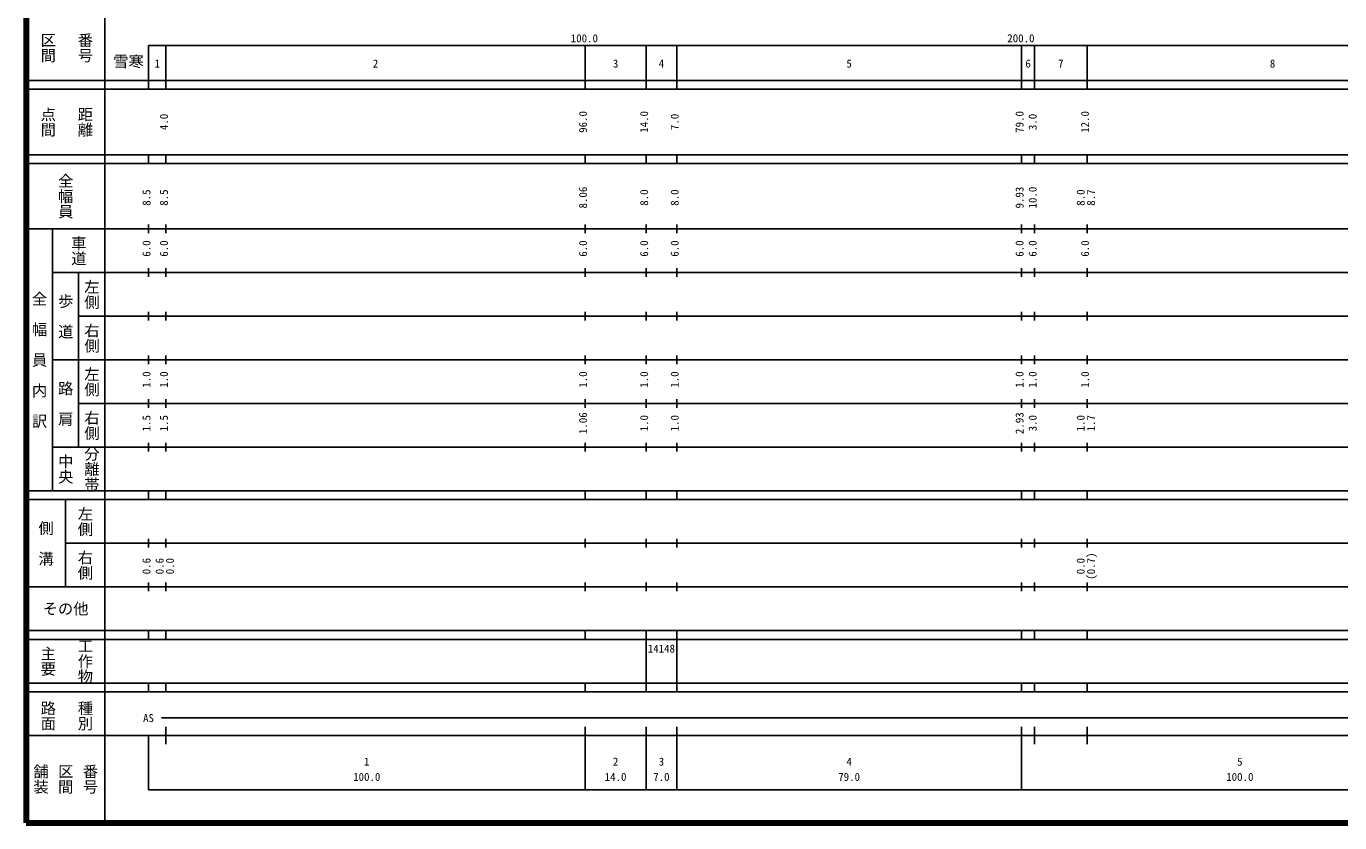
# Model space of a CAD drawing. Units: millimetres on the paper, enlarged 1000 times. Extents: x 40000 to 680000, y 20000 to 380000.
# Drawn here: x 40000 to 340884, y 20000 to 202409 of the extents above; entities that cross this region are included whole.
import ezdxf
from ezdxf.enums import TextEntityAlignment as Align

# ---------------------------------------------------------------- set-up
doc = ezdxf.new("R2010")
doc.units = ezdxf.units.MM
doc.header["$LTSCALE"] = 1000
doc.layers.add('M-TTL', color=2, linetype='Continuous', lineweight=140)
doc.layers.add('M-TTL-BAND', color=7, linetype='Continuous', lineweight=25)
doc.layers.add('M-TTL-TXT', color=7, linetype='Continuous')
doc.styles.add('@ＭＳ ゴシック', font='')
doc.styles.add('ＭＳ ゴシック', font='')
doc.styles.get('@ＭＳ ゴシック').set_extended_font_data('@MS Gothic')
doc.styles.get('ＭＳ ゴシック').set_extended_font_data('MS Gothic')

msp = doc.modelspace()

# ---------------------------------------------------------------- linework, layer by layer
at = {"layer": 'M-TTL'}
for p, q in [((40000, 380000), (40000, 20000)), ((40000, 20000), (680000, 20000))]:
    msp.add_line(p, q, dxfattribs=at)
at = {"layer": 'M-TTL-BAND'}
for p, q in [((58000, 370000), (58000, 20000)), ((68000, 198000), (579000, 198000)), ((68000, 198000), (68000, 188000)), ((72000, 188000), (72000, 198000)), ((168000, 188000), (168000, 198000)), ((182000, 188000), (182000, 198000)), ((189000, 188000), (189000, 198000)), ((268000, 188000), (268000, 198000)), ((271000, 188000), (271000, 198000)), ((283000, 188000), (283000, 198000)), ((40000, 190000), (579000, 190000)), ((40000, 188000), (579000, 188000)), ((40000, 173000), (579000, 173000)), ((68000, 171000), (68000, 173000)), ((72000, 171000), (72000, 173000)), ((168000, 171000), (168000, 173000)), ((182000, 171000), (182000, 173000)), ((189000, 171000), (189000, 173000)), ((268000, 171000), (268000, 173000)), ((271000, 171000), (271000, 173000)), ((283000, 171000), (283000, 173000)), ((40000, 171000), (579000, 171000)), ((68000, 155000), (68000, 157000)), ((72000, 155000), (72000, 157000)), ((168000, 155000), (168000, 157000)), ((182000, 155000), (182000, 157000)), ((189000, 155000), (189000, 157000)), ((268000, 155000), (268000, 157000)), ((271000, 155000), (271000, 157000)), ((283000, 155000), (283000, 157000)), ((40000, 156000), (579000, 156000)), ((46000, 96000), (46000, 156000)), ((46000, 146000), (579000, 146000)), ((52000, 146000), (52000, 106000)), ((68000, 145000), (68000, 147000)), ((72000, 145000), (72000, 147000)), ((168000, 145000), (168000, 147000)), ((182000, 145000), (182000, 147000)), ((189000, 145000), (189000, 147000)), ((268000, 145000), (268000, 147000)), ((271000, 145000), (271000, 147000)), ((283000, 145000), (283000, 147000)), ((52000, 136000), (579000, 136000)), ((68000, 135000), (68000, 137000)), ((72000, 135000), (72000, 137000)), ((168000, 135000), (168000, 137000)), ((182000, 135000), (182000, 137000)), ((189000, 135000), (189000, 137000)), ((268000, 135000), (268000, 137000)), ((271000, 135000), (271000, 137000)), ((283000, 135000), (283000, 137000)), ((68000, 125000), (68000, 127000)), ((72000, 125000), (72000, 127000)), ((168000, 125000), (168000, 127000)), ((182000, 125000), (182000, 127000)), ((189000, 125000), (189000, 127000)), ((268000, 125000), (268000, 127000)), ((271000, 125000), (271000, 127000)), ((283000, 125000), (283000, 127000)), ((46000, 126000), (579000, 126000)), ((52000, 116000), (579000, 116000)), ((68000, 115000), (68000, 117000)), ((72000, 115000), (72000, 117000)), ((168000, 115000), (168000, 117000)), ((182000, 115000), (182000, 117000)), ((189000, 115000), (189000, 117000)), ((268000, 115000), (268000, 117000)), ((271000, 115000), (271000, 117000)), ((283000, 115000), (283000, 117000)), ((46000, 106000), (579000, 106000)), ((68000, 105000), (68000, 107000)), ((72000, 105000), (72000, 107000)), ((168000, 105000), (168000, 107000)), ((182000, 105000), (182000, 107000)), ((189000, 105000), (189000, 107000)), ((268000, 105000), (268000, 107000)), ((271000, 105000), (271000, 107000)), ((283000, 105000), (283000, 107000)), ((40000, 96000), (579000, 96000)), ((40000, 94000), (579000, 94000)), ((49000, 94000), (49000, 74000)), ((68000, 94000), (68000, 96000)), ((72000, 94000), (72000, 96000)), ((168000, 94000), (168000, 96000)), ((182000, 94000), (182000, 96000)), ((189000, 94000), (189000, 96000)), ((268000, 94000), (268000, 96000)), ((271000, 94000), (271000, 96000)), ((283000, 94000), (283000, 96000)), ((68000, 83000), (68000, 85000)), ((72000, 83000), (72000, 85000)), ((168000, 83000), (168000, 85000)), ((182000, 83000), (182000, 85000)), ((189000, 83000), (189000, 85000)), ((268000, 83000), (268000, 85000)), ((271000, 83000), (271000, 85000)), ((283000, 83000), (283000, 85000)), ((49000, 84000), (579000, 84000)), ((40000, 74000), (579000, 74000)), ((68000, 73000), (68000, 75000)), ((72000, 73000), (72000, 75000)), ((168000, 73000), (168000, 75000)), ((182000, 73000), (182000, 75000)), ((189000, 73000), (189000, 75000)), ((268000, 73000), (268000, 75000)), ((271000, 73000), (271000, 75000)), ((283000, 73000), (283000, 75000)), ((40000, 64000), (579000, 64000)), ((68000, 62000), (68000, 64000)), ((72000, 62000), (72000, 64000)), ((168000, 62000), (168000, 64000)), ((182000, 62000), (182000, 64000)), ((189000, 62000), (189000, 64000)), ((268000, 62000), (268000, 64000)), ((271000, 62000), (271000, 64000)), ((283000, 62000), (283000, 64000)), ((40000, 62000), (579000, 62000)), ((182000, 52000), (182000, 62000)), ((189000, 52000), (189000, 62000)), ((40000, 52000), (579000, 52000)), ((68000, 50000), (68000, 52000)), ((72000, 50000), (72000, 52000)), ((168000, 50000), (168000, 52000)), ((182000, 50000), (182000, 52000)), ((189000, 50000), (189000, 52000)), ((268000, 50000), (268000, 52000)), ((271000, 50000), (271000, 52000)), ((283000, 50000), (283000, 52000)), ((40000, 50000), (579000, 50000)), ((71000, 44000), (565000, 44000)), ((40000, 40000), (579000, 40000)), ((68000, 40000), (68000, 27500)), ((72000, 38000), (72000, 42000)), ((168000, 27500), (168000, 42000)), ((182000, 27500), (182000, 42000)), ((189000, 27500), (189000, 42000)), ((268000, 27500), (268000, 42000)), ((271000, 38000), (271000, 42000)), ((283000, 38000), (283000, 42000)), ((68000, 27500), (579000, 27500))]:
    msp.add_line(p, q, dxfattribs=at)

# ---------------------------------------------------------------- texts
at = {"layer": 'M-TTL-BAND', "style": '@ＭＳ ゴシック'}
for s, p in [('区間', (45000, 197500)), ('番号', (53500, 197500)), ('点間', (45000, 180500)), ('距離', (53500, 180500)), ('全幅員', (49000, 163500)), ('車道', (52000, 151000)), ('全\u3000幅\u3000員\u3000内\u3000訳', (43000, 126000)), ('左側', (55000, 141000)), ('歩\u3000道', (49000, 136000)), ('右側', (55000, 131000)), ('左側', (55000, 121000)), ('路\u3000肩', (49000, 116000)), ('右側', (55000, 111000)), ('分離帯', (55000, 101000)), ('中央', (49000, 101000)), ('左側', (53500, 89000)), ('側\u3000溝', (44500, 84000)), ('右側', (53500, 79000)), ('主要', (45000, 57000)), ('工作物', (53500, 57000)), ('路面', (45000, 44500)), ('種別', (53500, 44500)), ('舗装', (43333, 30000)), ('区間', (49000, 30000)), ('番号', (54667, 30000))]:
    msp.add_text(s, height=2566, rotation=270, dxfattribs=at).set_placement(p, align=Align.MIDDLE_CENTER)
at = {"layer": 'M-TTL-BAND', "style": 'ＭＳ ゴシック'}
for s, p in [('100.0', (167844, 198195)), ('200.0', (267844, 198195)), ('1', (70000, 192405)), ('2', (120000, 192405)), ('3', (175000, 192405)), ('4', (185500, 192405)), ('5', (228500, 192405)), ('6', (269500, 192405)), ('7', (277000, 192405)), ('8', (325500, 192405)), ('AS', (68000, 42500)), ('1', (118000, 32523)), ('2', (175000, 32523)), ('3', (185500, 32523)), ('4', (228500, 32523)), ('5', (318000, 32523)), ('100.0', (118000, 29033)), ('14.0', (175000, 29033)), ('7.0', (185500, 29033)), ('79.0', (228500, 29033)), ('100.0', (318000, 29033))]:
    msp.add_text(s, height=1833, dxfattribs=at).set_placement(p, align=Align.BOTTOM_CENTER)
for s, p in [('4.0', (73000, 180500)), ('96.0', (169000, 180500)), ('14.0', (183000, 180500)), ('7.0', (190000, 180500)), ('79.0', (269000, 180500)), ('3.0', (272000, 180500)), ('12.0', (284000, 180500)), ('8.06', (169000, 163174)), ('9.93', (269000, 163174)), ('10.0', (272000, 163174)), ('8.5', (69000, 163174)), ('8.5', (73000, 163174)), ('8.0', (183000, 163174)), ('8.0', (190000, 163174)), ('8.0', (283000, 163174)), ('8.7', (285370, 163174)), ('6.0', (69000, 151500)), ('6.0', (73000, 151500)), ('6.0', (169000, 151500)), ('6.0', (183000, 151500)), ('6.0', (190000, 151500)), ('6.0', (269000, 151500)), ('6.0', (272000, 151500)), ('6.0', (284000, 151500)), ('1.0', (69000, 121500)), ('1.0', (73000, 121500)), ('1.0', (169000, 121500)), ('1.0', (183000, 121500)), ('1.0', (190000, 121500)), ('1.0', (269000, 121500)), ('1.0', (272000, 121500)), ('1.0', (284000, 121500)), ('1.5', (69000, 111500)), ('1.5', (73000, 111500)), ('1.06', (169000, 111500)), ('1.0', (183000, 111500)), ('1.0', (190000, 111500)), ('2.93', (269000, 111500)), ('3.0', (272000, 111500)), ('1.0', (283000, 111500)), ('1.7', (285370, 111500)), ('(0.7)', (285370, 78764)), ('0.6', (69000, 78764)), ('0.6', (72000, 78764)), ('0.0', (74370, 78764)), ('0.0', (283000, 78764))]:
    msp.add_text(s, height=1833, rotation=90, dxfattribs=at).set_placement(p, align=Align.BOTTOM_CENTER)
msp.add_text('その他', height=2566, dxfattribs=at).set_placement((49000, 69000), align=Align.MIDDLE_CENTER)
msp.add_text('14148', height=1833, dxfattribs=at).set_placement((182375, 58405), align=Align.BOTTOM_LEFT)
at = {"layer": 'M-TTL-TXT', "style": 'ＭＳ ゴシック'}
msp.add_text('雪寒', height=2566, dxfattribs=at).set_placement((63422, 194359), align=Align.MIDDLE_CENTER)

doc.saveas('drawing.dxf')
